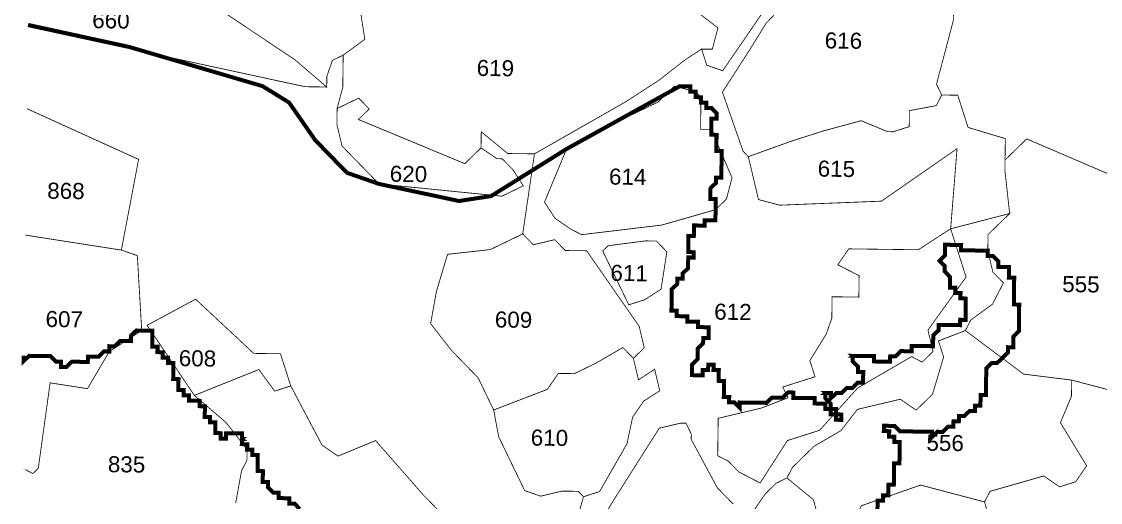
# Model space of a CAD drawing. Header units: metres. Extents: x 259278 to 277237, y 2171369 to 2185379.
# Drawn here: x 264129 to 264929, y 2173626 to 2173983 of the extents above; entities that cross this region are included whole.
import ezdxf

# ---------------------------------------------------------------- set-up
doc = ezdxf.new("R2010")
doc.units = ezdxf.units.M
doc.header["$MEASUREMENT"] = 0
for name, color, linetype in [('HAZARDS LINE', 1, 'Continuous'), ('SURVEY NO.', 7, 'Continuous'), ('SURVEY PLOT BOUNDARY', 35, 'Continuous')]:
    doc.layers.add(name, color=color, linetype=linetype)
doc.styles.add('PDF Arial', font='arial.ttf')

msp = doc.modelspace()

# ---------------------------------------------------------------- linework, layer by layer
at = {"layer": 'HAZARDS LINE', "lineweight": 18, "const_width": 2.97}
for points in [[(264763.49, 2173619.77), (264763.6, 2173627.7), (264767.56, 2173627.65), (264767.61, 2173631.61), (264771.58, 2173631.56), (264771.68, 2173639.49), (264775.64, 2173639.44), (264775.85, 2173655.3), (264779.81, 2173655.24), (264780.02, 2173671.1), (264776.06, 2173671.16), (264776.11, 2173675.12), (264772.14, 2173675.17), (264772.2, 2173679.14), (264768.23, 2173679.19), (264768.28, 2173683.15), (264776.21, 2173683.05), (264780.12, 2173679.03), (264803.91, 2173678.72), (264803.86, 2173674.76), (264807.87, 2173678.67), (264811.84, 2173678.62), (264815.85, 2173682.53), (264819.82, 2173682.48), (264819.87, 2173686.45), (264823.83, 2173686.4), (264823.89, 2173690.36), (264827.85, 2173690.31), (264831.87, 2173694.22), (264835.83, 2173694.17), (264835.88, 2173698.13), (264839.85, 2173698.08), (264839.95, 2173706.01), (264843.91, 2173705.96), (264844.17, 2173725.79), (264848.19, 2173729.7), (264852.15, 2173729.65), (264856.17, 2173733.56), (264860.18, 2173737.47), (264860.23, 2173741.44), (264864.2, 2173741.39), (264864.3, 2173749.32), (264868.32, 2173753.23), (264868.57, 2173773.05), (264864.61, 2173773.11), (264864.87, 2173792.93), (264860.9, 2173792.98), (264861.01, 2173800.91), (264853.08, 2173801.01), (264853.13, 2173804.98), (264849.22, 2173808.99), (264845.25, 2173809.05), (264845.31, 2173813.01), (264825.48, 2173813.27), (264825.54, 2173817.23), (264813.64, 2173817.39), (264813.54, 2173809.46), (264809.52, 2173805.55), (264813.44, 2173801.53), (264813.39, 2173797.56), (264817.3, 2173793.55), (264817.2, 2173785.62), (264821.16, 2173785.57), (264821.11, 2173781.6), (264825.07, 2173781.55), (264825.02, 2173777.59), (264828.98, 2173777.53), (264828.78, 2173761.68), (264824.81, 2173761.73), (264824.76, 2173757.76), (264808.91, 2173757.97), (264808.85, 2173754), (264804.84, 2173750.09), (264804.74, 2173742.16), (264788.88, 2173742.37), (264788.83, 2173738.4), (264780.9, 2173738.51), (264776.88, 2173734.59), (264772.92, 2173734.64), (264772.87, 2173730.68), (264760.97, 2173730.83), (264761.03, 2173734.8), (264745.17, 2173735), (264745.12, 2173731.04), (264749.03, 2173727.02), (264748.98, 2173723.06), (264752.94, 2173723.01), (264752.84, 2173715.08), (264748.88, 2173715.13), (264744.86, 2173711.22), (264740.9, 2173711.27), (264736.88, 2173707.35), (264732.92, 2173707.41), (264728.9, 2173703.49), (264728.95, 2173707.46), (264724.99, 2173707.51), (264724.94, 2173703.54), (264728.85, 2173699.53), (264728.8, 2173695.56), (264724.83, 2173695.61), (264724.88, 2173699.58), (264716.96, 2173699.68), (264717.01, 2173703.65), (264701.15, 2173703.85), (264701.2, 2173707.82), (264697.24, 2173707.87), (264693.22, 2173703.96), (264685.29, 2173704.06), (264681.28, 2173700.15), (264661.46, 2173700.41), (264661.41, 2173696.44), (264657.49, 2173700.46), (264653.53, 2173700.51), (264653.58, 2173704.47), (264649.62, 2173704.52), (264649.77, 2173716.42), (264645.81, 2173716.47), (264645.91, 2173724.4), (264641.95, 2173724.45), (264642, 2173728.42), (264638.03, 2173728.47), (264637.98, 2173724.5), (264634.02, 2173724.56), (264633.97, 2173720.59), (264626.04, 2173720.69), (264626.14, 2173728.62), (264630.16, 2173732.54), (264630.26, 2173740.47), (264634.28, 2173744.38), (264634.33, 2173748.34), (264638.29, 2173748.29), (264638.39, 2173756.22), (264630.47, 2173756.33), (264630.52, 2173760.29), (264622.59, 2173760.39), (264622.64, 2173764.36), (264614.71, 2173764.46), (264614.76, 2173768.43), (264610.8, 2173768.48), (264611.01, 2173784.34), (264615.02, 2173788.25), (264615.07, 2173792.21), (264619.04, 2173792.16), (264619.09, 2173796.13), (264623.11, 2173800.04), (264623.21, 2173807.97), (264627.17, 2173807.92), (264627.22, 2173811.88), (264623.26, 2173811.94), (264623.41, 2173823.83), (264627.38, 2173823.78), (264627.48, 2173831.71), (264635.41, 2173831.6), (264635.46, 2173835.57), (264643.39, 2173835.47), (264643.6, 2173851.33), (264639.63, 2173851.38), (264639.74, 2173859.31), (264643.75, 2173863.22), (264643.8, 2173867.18), (264647.77, 2173867.13), (264648.03, 2173886.96), (264644.06, 2173887.01), (264644.22, 2173898.9), (264640.25, 2173898.96), (264640.41, 2173910.85), (264644.37, 2173910.8), (264644.42, 2173914.76), (264640.51, 2173918.78), (264636.55, 2173918.83), (264636.6, 2173922.8), (264632.63, 2173922.85), (264632.68, 2173926.81), (264628.72, 2173926.86), (264628.77, 2173930.83), (264624.81, 2173930.88), (264624.86, 2173934.84), (264616.93, 2173934.95), (264533.06, 2173888.45), (264477.1, 2173853.49), (264453.26, 2173849.84), (264393.96, 2173862.51), (264370.28, 2173870.74), (264346.8, 2173894.84), (264327.34, 2173922.85), (264307.67, 2173935.01), (264208.93, 2173964.05), (264133.81, 2173980.44)], [(264130.62, 2173735.07), (264130.57, 2173731.11), (264134.58, 2173735.02), (264150.44, 2173734.81), (264154.35, 2173730.8), (264158.32, 2173730.75), (264158.26, 2173726.78), (264162.23, 2173726.73), (264166.24, 2173730.64), (264178.14, 2173730.49), (264178.19, 2173734.45), (264186.12, 2173734.35), (264190.13, 2173738.26), (264194.1, 2173738.21), (264194.15, 2173742.18), (264198.11, 2173742.12), (264202.13, 2173746.04), (264210.06, 2173745.93), (264210.11, 2173749.9), (264214.12, 2173753.81), (264226.02, 2173753.66), (264225.86, 2173741.76), (264229.83, 2173741.71), (264229.77, 2173737.75), (264233.74, 2173737.7), (264233.69, 2173733.73), (264237.65, 2173733.68), (264237.6, 2173729.71), (264241.56, 2173729.66), (264241.41, 2173717.77), (264245.37, 2173717.72), (264245.27, 2173709.79), (264249.23, 2173709.74), (264249.18, 2173705.77), (264253.15, 2173705.72), (264253.1, 2173701.75), (264261.02, 2173701.65), (264260.97, 2173697.69), (264264.94, 2173697.63), (264264.83, 2173689.71), (264268.8, 2173689.65), (264268.75, 2173685.69), (264272.71, 2173685.64), (264272.61, 2173677.71), (264276.57, 2173677.66), (264276.52, 2173673.69), (264280.48, 2173673.64), (264280.53, 2173677.6), (264292.43, 2173677.45), (264292.38, 2173673.48), (264292.32, 2173669.52), (264296.29, 2173669.47), (264296.24, 2173665.5), (264300.2, 2173665.45), (264300.15, 2173661.49), (264304.11, 2173661.44), (264303.96, 2173649.54), (264307.92, 2173649.49), (264307.82, 2173641.56), (264311.78, 2173641.51), (264311.73, 2173637.54), (264315.64, 2173633.53), (264319.61, 2173633.48), (264319.56, 2173629.51), (264327.49, 2173629.41), (264327.43, 2173625.44), (264331.4, 2173625.39), (264335.31, 2173621.37)]]:
    msp.add_lwpolyline(points, dxfattribs=at)
for points in [[(264741.2, 2173735.06), (264745.17, 2173735)], [(264721.02, 2173707.56), (264724.99, 2173707.51)], [(264736.67, 2173691.5), (264736.62, 2173687.53), (264732.66, 2173687.58), (264732.71, 2173691.55), (264732.76, 2173695.51), (264728.8, 2173695.56), (264728.74, 2173691.6), (264732.71, 2173691.55)], [(264296.34, 2173673.43), (264292.38, 2173673.48)]]:
    msp.add_lwpolyline(points, close=True, dxfattribs=at)
at = {"layer": 'SURVEY PLOT BOUNDARY', "lineweight": 18, "const_width": 0.595}
for points in [[(264789.97, 2174130.97), (264801.71, 2174118.92), (264741.47, 2174060.22), (264681.13, 2173993.59), (264648.8, 2173946.43), (264636.96, 2173950.55), (264633.15, 2173962.5), (264641.08, 2173962.39), (264645.25, 2173978.2), (264629.55, 2173990.3), (264617.91, 2174010.28), (264610.14, 2174022.28), (264602.26, 2174026.34), (264598.61, 2174050.19), (264606.69, 2174061.98), (264606.79, 2174069.91), (264634.75, 2174085.4), (264674.6, 2174100.75), (264682.84, 2174124.43), (264702.86, 2174140.03), (264718.82, 2174147.76), (264762.27, 2174135.3), (264766.34, 2174143.17), (264794.04, 2174138.85)], [(264820.91, 2174071.08), (264819.78, 2173983.86), (264807.26, 2173936.44), (264811.12, 2173928.45), (264807.06, 2173920.58), (264787.18, 2173916.87), (264787.03, 2173904.98), (264775.09, 2173901.17), (264771.12, 2173901.22), (264751.4, 2173909.4), (264723.55, 2173901.84), (264699.66, 2173894.22), (264667.79, 2173882.73), (264663.88, 2173886.75), (264648.59, 2173930.57), (264668.83, 2173962.03), (264680.98, 2173981.7), (264745.28, 2174048.28), (264797.18, 2174075.36)], [(264612.97, 2173935), (264628.77, 2173930.83), (264632.68, 2173926.81), (264632.38, 2173903.02), (264640.3, 2173902.92), (264655.7, 2173867.03), (264651.53, 2173851.22), (264643.49, 2173843.4), (264603.7, 2173832.02), (264544.13, 2173824.86), (264536.25, 2173828.93), (264524.47, 2173837.01), (264516.69, 2173849.01), (264533.06, 2173888.45), (264545.06, 2173896.23), (264600.92, 2173923.26)], [(264632.68, 2173926.81), (264628.77, 2173930.83), (264612.97, 2173935), (264600.92, 2173923.26), (264545.06, 2173896.23), (264533.06, 2173888.45), (264516.69, 2173849.01), (264524.47, 2173837.01), (264536.25, 2173828.93), (264544.13, 2173824.86), (264603.7, 2173832.02), (264643.49, 2173843.4), (264651.53, 2173851.22), (264655.7, 2173867.03), (264640.3, 2173902.92), (264632.38, 2173903.02)], [(264858.08, 2173880.26), (264857.97, 2173872.33), (264861.52, 2173840.56), (264817.76, 2173829.23), (264822.5, 2173888.65), (264766.49, 2173849.73), (264691.12, 2173846.74), (264675.31, 2173850.91), (264667.79, 2173882.73), (264699.66, 2173894.22), (264723.55, 2173901.84), (264751.4, 2173909.4), (264771.12, 2173901.22), (264775.09, 2173901.17), (264787.03, 2173904.98), (264787.18, 2173916.87), (264807.06, 2173920.58), (264811.12, 2173928.45), (264823.02, 2173928.3), (264830.64, 2173904.41), (264858.28, 2173896.12)], [(264469.64, 2173889.28), (264481.43, 2173881.19), (264485.39, 2173881.14), (264493.22, 2173873.11), (264500.99, 2173861.11), (264485.03, 2173853.39), (264393.96, 2173862.51), (264366.57, 2173890.62), (264362.81, 2173906.53), (264362.97, 2173918.43), (264378.93, 2173926.15), (264386.75, 2173918.12), (264378.72, 2173910.29), (264457.59, 2173877.54)], [(264129.53, 2173651.81), (264137.41, 2173647.74), (264141.43, 2173651.66), (264150.18, 2173714.99), (264177.88, 2173710.66), (264194.1, 2173738.21), (264218.09, 2173753.76), (264214.85, 2173809.32), (264203.01, 2173813.44), (264131.78, 2173824.56), (264203.01, 2173813.44), (264215.78, 2173880.69), (264133, 2173918.32), (264215.78, 2173880.69), (264203.01, 2173813.44), (264214.85, 2173809.32), (264218.09, 2173753.76), (264194.1, 2173738.21), (264177.88, 2173710.66), (264150.18, 2173714.99), (264141.43, 2173651.66), (264137.41, 2173647.74)], [(264828.67, 2173753.75), (264832.74, 2173761.62), (264848.75, 2173773.31), (264856.89, 2173789.07), (264849.06, 2173797.1), (264845.31, 2173813.01), (264845.46, 2173824.91), (264861.52, 2173840.56), (264857.97, 2173872.33), (264858.08, 2173880.26), (264874.14, 2173895.91), (264988.48, 2173846.84), (264996.25, 2173834.84), (264984.1, 2173815.17), (265015.35, 2173779.07), (265015.2, 2173767.18), (265022.97, 2173755.18), (265026.78, 2173743.24), (264967.06, 2173724.19), (264939.1, 2173708.69), (264907.49, 2173717.03), (264871.87, 2173721.46)], [(264479, 2173694.85), (264467.42, 2173718.79), (264447.86, 2173738.87), (264432.26, 2173758.9), (264436.53, 2173782.64), (264444.82, 2173810.29), (264476.59, 2173813.84), (264500.53, 2173825.43), (264508.35, 2173817.4), (264524.26, 2173821.16), (264532.08, 2173813.12), (264547.94, 2173812.92), (264586.86, 2173756.89), (264590.62, 2173740.98), (264582.59, 2173733.16), (264574.76, 2173741.19), (264554.79, 2173729.55), (264538.83, 2173721.83), (264526.93, 2173721.98), (264518.85, 2173710.19)], [(264817.76, 2173829.23), (264829.19, 2173793.39), (264800.93, 2173754.11), (264804.68, 2173738.2), (264796.65, 2173730.37), (264788.78, 2173734.44), (264748.82, 2173711.16), (264720.66, 2173679.81), (264696.77, 2173672.19), (264676.54, 2173640.73), (264660.79, 2173648.86), (264652.96, 2173656.9), (264645.08, 2173660.96), (264645.45, 2173688.72), (264677.26, 2173696.23), (264697.19, 2173703.91), (264693.33, 2173711.89), (264717.21, 2173719.51), (264713.4, 2173731.45), (264725.55, 2173751.12), (264729.67, 2173762.96), (264729.88, 2173778.82), (264749.7, 2173778.57), (264749.91, 2173794.43), (264734.15, 2173802.56), (264742.24, 2173814.35), (264769.99, 2173813.99), (264793.77, 2173813.68)], [(264591.08, 2173776.67), (264579.14, 2173772.86), (264559.83, 2173812.76), (264563.85, 2173816.67), (264591.65, 2173820.28), (264599.58, 2173820.17), (264607.4, 2173812.14), (264603.08, 2173784.44)], [(264591.65, 2173820.28), (264563.85, 2173816.67), (264559.83, 2173812.76), (264579.14, 2173772.86), (264591.08, 2173776.67), (264603.08, 2173784.44), (264607.4, 2173812.14), (264599.58, 2173820.17)], [(264328.57, 2173712.67), (264316.63, 2173708.86), (264304.94, 2173724.87), (264257.11, 2173705.67), (264222.1, 2173757.67), (264258.04, 2173777.03), (264301.13, 2173736.82), (264320.95, 2173736.56)], [(264582.59, 2173733.16), (264586.34, 2173717.24), (264598.34, 2173725.02), (264602.1, 2173709.11), (264590.1, 2173701.33), (264582.02, 2173689.54), (264577.8, 2173669.77), (264557.51, 2173634.34), (264545.57, 2173630.53), (264541.65, 2173634.55), (264529.76, 2173634.71), (264513.85, 2173630.95), (264502.01, 2173635.07), (264482.71, 2173674.97), (264479, 2173694.85), (264518.85, 2173710.19), (264526.93, 2173721.98), (264538.83, 2173721.83), (264554.79, 2173729.55), (264574.76, 2173741.19)], [(264939.1, 2173708.69), (264935.09, 2173704.77), (264946.83, 2173692.73), (264970.4, 2173676.56), (264974.21, 2173664.61), (264966.18, 2173656.78), (264966.03, 2173644.89), (264953.83, 2173621.26), (264952.85, 2173545.92), (264944.76, 2173534.13), (264921.03, 2173538.41), (264921.29, 2173558.23), (264869.8, 2173562.87), (264862.03, 2173574.86), (264854.26, 2173586.86), (264842.88, 2173626.67), (264846.95, 2173634.54), (264886.74, 2173645.92), (264898.53, 2173637.84), (264910.48, 2173641.65), (264918.56, 2173653.44), (264899.15, 2173685.42), (264907.34, 2173705.14), (264907.49, 2173717.03)], [(264842.88, 2173626.67), (264854.26, 2173586.86), (264862.03, 2173574.86), (264858.01, 2173570.95), (264849.78, 2173547.27), (264849.67, 2173539.34), (264813.79, 2173523.94), (264770.08, 2173516.58), (264742.59, 2173536.76), (264731.16, 2173572.6), (264735.38, 2173592.38), (264751.65, 2173623.89), (264795.47, 2173639.18)]]:
    msp.add_lwpolyline(points, close=True, dxfattribs=at)
for points in [[(264745.28, 2174048.28), (264680.98, 2173981.7), (264668.83, 2173962.03), (264648.59, 2173930.57), (264663.88, 2173886.75), (264667.79, 2173882.73), (264675.31, 2173850.91), (264691.12, 2173846.74), (264766.49, 2173849.73), (264822.5, 2173888.65), (264817.76, 2173829.23), (264793.77, 2173813.68), (264769.99, 2173813.99), (264742.24, 2173814.35), (264734.15, 2173802.56), (264749.91, 2173794.43), (264749.7, 2173778.57), (264729.88, 2173778.82), (264729.67, 2173762.96), (264725.55, 2173751.12), (264713.4, 2173731.45), (264717.21, 2173719.51), (264693.33, 2173711.89), (264697.19, 2173703.91), (264677.26, 2173696.23), (264645.45, 2173688.72), (264645.08, 2173660.96), (264652.96, 2173656.9), (264660.79, 2173648.86), (264676.54, 2173640.73), (264696.77, 2173672.19), (264720.66, 2173679.81), (264748.82, 2173711.16), (264788.78, 2173734.44), (264796.65, 2173730.37), (264804.68, 2173738.2), (264800.93, 2173754.11), (264829.19, 2173793.39), (264817.76, 2173829.23), (264861.52, 2173840.56), (264845.46, 2173824.91), (264845.31, 2173813.01), (264849.06, 2173797.1), (264856.89, 2173789.07), (264848.75, 2173773.31), (264832.74, 2173761.62), (264828.67, 2173753.75), (264808.75, 2173746.07), (264812.56, 2173734.13), (264804.27, 2173706.48), (264792.22, 2173694.74), (264780.43, 2173702.82), (264748.62, 2173695.31), (264736.52, 2173679.6), (264716.54, 2173667.96), (264700.48, 2173652.31), (264696.41, 2173644.43), (264688.43, 2173640.57), (264680.4, 2173632.75), (264672.32, 2173620.95)], [(265034.41, 2174024.69), (265021.12, 2173917.79), (265016.59, 2173874.23), (264988.48, 2173846.84), (264874.14, 2173895.91), (264858.08, 2173880.26), (264858.28, 2173896.12), (264830.64, 2173904.41), (264823.02, 2173928.3), (264811.12, 2173928.45), (264807.26, 2173936.44), (264819.78, 2173983.86)], [(264253.1, 2174007.1), (264331.72, 2173954.52), (264355.24, 2173934.39), (264339.39, 2173934.59), (264319.62, 2173938.82), (264133.79, 2173979.09), (264319.62, 2173938.82), (264339.39, 2173934.59), (264355.24, 2173934.39), (264355.35, 2173942.32), (264359.47, 2173954.16), (264367.45, 2173958.02), (264367.14, 2173934.23), (264362.97, 2173918.43), (264362.81, 2173906.53), (264366.57, 2173890.62), (264393.96, 2173862.51), (264485.03, 2173853.39), (264500.99, 2173861.11), (264493.22, 2173873.11), (264485.39, 2173881.14), (264481.43, 2173881.19), (264469.64, 2173889.28), (264469.79, 2173901.17), (264489.41, 2173885.06), (264509.23, 2173884.8), (264500.53, 2173825.43), (264476.59, 2173813.84), (264444.82, 2173810.29), (264436.53, 2173782.64), (264432.26, 2173758.9), (264447.86, 2173738.87), (264467.42, 2173718.79), (264479, 2173694.85), (264482.71, 2173674.97), (264502.01, 2173635.07), (264513.85, 2173630.95), (264529.76, 2173634.71), (264541.65, 2173634.55), (264545.57, 2173630.53), (264516.48, 2173527.81)], [(264379.8, 2173993.55), (264383.46, 2173969.71), (264367.45, 2173958.02), (264359.47, 2173954.16), (264355.35, 2173942.32), (264355.24, 2173934.39), (264331.72, 2173954.52), (264253.1, 2174007.1)], [(264629.55, 2173990.3), (264645.25, 2173978.2), (264641.08, 2173962.39), (264633.15, 2173962.5), (264621.15, 2173954.72), (264601.13, 2173939.12), (264577.13, 2173923.57), (264509.23, 2173884.8), (264489.41, 2173885.06), (264469.79, 2173901.17), (264469.64, 2173889.28), (264457.59, 2173877.54), (264378.72, 2173910.29), (264386.75, 2173918.12), (264378.93, 2173926.15), (264362.97, 2173918.43), (264367.14, 2173934.23), (264367.24, 2173942.16), (264367.45, 2173958.02), (264383.46, 2173969.71), (264379.8, 2173993.55)], [(264516.48, 2173527.81), (264545.57, 2173630.53), (264557.51, 2173634.34), (264577.8, 2173669.77), (264582.02, 2173689.54), (264590.1, 2173701.33), (264602.1, 2173709.11), (264598.34, 2173725.02), (264586.34, 2173717.24), (264582.59, 2173733.16), (264590.62, 2173740.98), (264586.86, 2173756.89), (264547.94, 2173812.92), (264532.08, 2173813.12), (264524.26, 2173821.16), (264508.35, 2173817.4), (264500.53, 2173825.43), (264509.23, 2173884.8), (264577.13, 2173923.57), (264601.13, 2173939.12), (264621.15, 2173954.72), (264633.15, 2173962.5), (264636.96, 2173950.55), (264648.8, 2173946.43), (264681.13, 2173993.59)], [(264450.12, 2173607.98), (264426.64, 2173632.08), (264391.48, 2173672.19), (264363.58, 2173660.66), (264351.79, 2173668.75), (264328.57, 2173712.67), (264320.95, 2173736.56), (264301.13, 2173736.82), (264258.04, 2173777.03), (264222.1, 2173757.67), (264257.11, 2173705.67), (264280.64, 2173685.53), (264296.24, 2173665.5), (264296.13, 2173657.57), (264292.07, 2173649.7), (264287.79, 2173625.96)], [(264723.59, 2173600.46), (264716.03, 2173628.32), (264696.41, 2173644.43), (264700.48, 2173652.31), (264716.54, 2173667.96), (264736.52, 2173679.6), (264748.62, 2173695.31), (264780.43, 2173702.82), (264792.22, 2173694.74), (264804.27, 2173706.48), (264812.56, 2173734.13), (264808.75, 2173746.07), (264828.67, 2173753.75), (264871.87, 2173721.46), (264907.49, 2173717.03), (264907.34, 2173705.14), (264899.15, 2173685.42), (264918.56, 2173653.44), (264910.48, 2173641.65), (264898.53, 2173637.84), (264886.74, 2173645.92), (264846.95, 2173634.54), (264842.88, 2173626.67), (264795.47, 2173639.18), (264751.65, 2173623.89)], [(264287.79, 2173625.96), (264292.07, 2173649.7), (264296.13, 2173657.57), (264296.24, 2173665.5), (264280.64, 2173685.53), (264257.11, 2173705.67), (264304.94, 2173724.87), (264316.63, 2173708.86), (264328.57, 2173712.67), (264351.79, 2173668.75), (264363.58, 2173660.66), (264391.48, 2173672.19), (264426.64, 2173632.08), (264450.12, 2173607.98)], [(264557.2, 2173610.56), (264569.35, 2173630.23), (264601.74, 2173681.35), (264617.64, 2173685.11), (264621.61, 2173685.06), (264625.47, 2173677.08), (264625.42, 2173673.12), (264644.77, 2173637.17), (264648.69, 2173633.16), (264656.51, 2173625.13)], [(264656.51, 2173625.13), (264648.69, 2173633.16), (264644.77, 2173637.17), (264625.42, 2173673.12), (264625.47, 2173677.08), (264621.61, 2173685.06), (264617.64, 2173685.11), (264601.74, 2173681.35), (264569.35, 2173630.23), (264557.2, 2173610.56)], [(264672.32, 2173620.95), (264680.4, 2173632.75), (264688.43, 2173640.57), (264696.41, 2173644.43), (264716.03, 2173628.32), (264723.59, 2173600.46)]]:
    msp.add_lwpolyline(points, dxfattribs=at)

# ---------------------------------------------------------------- texts
at = {"layer": 'SURVEY NO.', "char_height": 11.894, "attachment_point": 7, "rotation": 359.25436, "style": 'PDF Arial'}
for s, insert in [('660', (264181.36, 2173977.88)), ('616', (264724.35, 2173962.89)), ('619', (264466.36, 2173942.45)), ('615', (264719.14, 2173867.78)), ('620', (264401.91, 2173863.98)), ('614', (264564.44, 2173861.86)), ('868', (264147.99, 2173851.42)), ('611', (264565.49, 2173790.47)), ('555', (264900.41, 2173782.15)), ('607', (264146.75, 2173756.27)), ('609', (264479.8, 2173755.9)), ('612', (264642.43, 2173761.71)), ('608', (264245.5, 2173727.22)), ('610', (264506.41, 2173668.31)), ('556', (264799.76, 2173664.49)), ('835', (264192.93, 2173648.59))]:
    msp.add_mtext(s, dxfattribs=dict(at, insert=insert))

doc.saveas('drawing.dxf')
